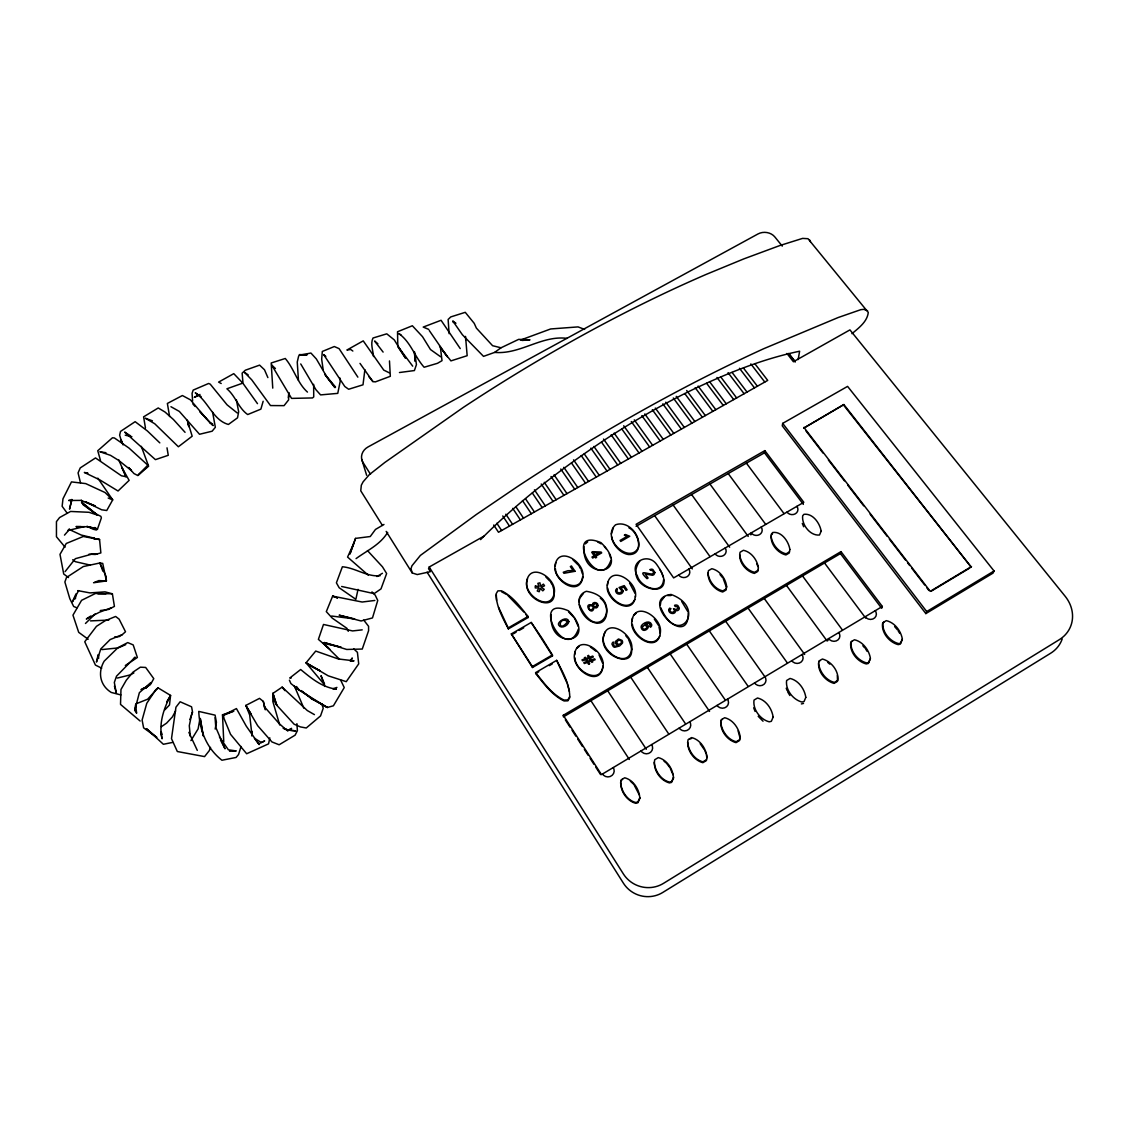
<?xml version="1.0" encoding="UTF-8"?>
<svg xmlns="http://www.w3.org/2000/svg" width="1129" height="1129" viewBox="0 0 1129 1129"><rect width="100%" height="100%" fill="white"/><g stroke="black" fill="none" stroke-linecap="round" stroke-linejoin="round"><path stroke-width="1.5" d="M251.809 735.953L251.823 731.183L251.965 733.906M298.451 380.346L297.252 362.014L298.578 356.383L299.425 354.605L307.074 354.704M314.426 714.629L307.286 710.536L282.137 687.138L272.922 693.389L272.837 701.462L279.71 724.987M75.403 598.793L75.968 593.953L72.482 601.729L78.607 590.65M241.07 746.467L238.544 754.539L236.088 757.46L221.919 760.24C206.635 748.329 199.621 730.378 198.746 711.411L215.089 715.151L216.429 722.278L215.173 729.052M364.879 369.705L363.002 384.806L348.649 389.251L344.797 386.513L323.628 354.548L325.829 356.425M901.93 640.087L900.293 644.151L898.204 644.631C889.426 642.443 881.509 632.946 882.511 623.73L883.795 622.178M288.417 397.775L289.151 392.751M870.036 659.364L868.37 663.443L866.268 663.937C857.447 661.721 849.615 652.082 850.701 642.838L852.014 641.272M663.612 579.629C662.3 596.183 640.143 587.235 637.335 575.804C628.726 561.903 648.229 552.109 656.739 564.528C685.289 604.707 619.256 590.086 639.833 560.915M660.352 604.918L660.874 601.432L664.586 596.564M635.387 596.013C633.496 617.93 603.775 599.809 607.374 584.286C611.015 563.865 638.661 582.254 635.373 597.086M631.972 621.472L632.522 617.944M750.87 534.892L751.194 532.902L803.806 502.306L764.855 450.626L636.093 524.293L673.646 577.907L751.194 532.902A6.026 5.405 8.2 0 0 759.549 534.596A6.026 5.405 8.2 0 0 761.158 527.102M803.354 504.367L764.502 452.785L764.855 450.626M602.914 666.11C600.543 685.247 575.183 671.543 574.929 657.882M610.902 560.337C598.568 595.181 561.988 526.227 601.009 542.668C632.833 573.532 581.463 583.072 583.947 546.605M607.416 585.372L607.981 581.915M611.325 534.017L613.329 527.906M578.358 629.107C565.587 665.08 528.88 593.727 568.452 610.803C600.557 642.796 548.285 652.336 551.15 614.712M574.661 654.891L575.268 651.32M582.691 576.538C580.278 594.785 555.807 581.985 555.426 568.79M579.064 601.729L579.657 598.257L583.453 593.417M782.693 423.375L782.256 425.816L925.851 613.597L992.998 573.123L994.056 570.992L847.583 386.386L782.693 423.375L926.711 611.565L925.851 613.597M555.214 566.081L555.821 562.665M199.635 720.429L198.111 728.882L190.914 740.61M798.132 359.558L799.628 351.218C762.922 358.895 727.937 372.951 694.137 388.955A302.219 103.035 -34.8 0 0 603.535 440.635C559.73 469.862 517.717 502.179 480.573 539.606M527.525 578.838C519.679 600.007 562.341 616.575 552.843 586.092M673.561 777.26L671.642 781.564L669.469 782.072C660.86 779.956 655.06 770.853 654.199 762.371M639.847 797.624L637.899 801.971L635.712 802.479C627.061 800.334 621.345 791.104 620.569 782.58M843.871 404.549L803.777 428.089L843.871 404.549L971.236 567.153L843.702 405.255M192.043 712.399L189.291 725.721L190.321 736.334M269.817 737.844L268.575 743.842L246.658 753.749L230.542 734.316L222.512 714.798L233.562 711.101M358.034 589.38L355.861 599.33L339.18 587.757L336.4 582.832L342.383 566.772C355.55 567.887 366.756 576.99 380.064 575.748M98.152 654.651L96.459 662.06L100.82 648.907L110.162 639.564L122.299 634.611L125.502 631.746L119.124 619.158L115.624 616.462L105.195 620.724L96.459 626.327L84.746 641.738L95.429 665.08L101.709 668.185M71.833 499.441L69.518 509.137L71.804 499.949L68.671 500.486L81.048 500.401L95.189 505.975L85.197 501.713L101.666 509.8L106.747 510.506L112.702 499.879L97.842 478.174M840.442 553.591L840.992 551.629L882.328 606.456L881.664 608.305L840.442 553.591L563.427 716.887L563.272 715.292L840.992 551.629M263.156 401.261L260.884 409.135L247.688 414.555C238.388 408.021 235.524 396.011 226.901 388.785L242.82 383.126L257.483 403.66M355.536 538.392L350.032 553.76L355.536 538.392L370.256 536.529L375.477 529.445L383.973 524.449M172.765 742.388L163.38 744.279L146.403 728.657L156.818 737.449L143.623 727.852L142.099 720.062L146.77 703.311L155.731 689.777L158.046 687.857L170.578 695.422C163.691 708.758 158.497 723.717 162.096 738.803L160.755 732.072M210.516 747.384L209.288 750.63L204.575 756.599L177.324 751.519L171.495 738.662L175.941 707.206L180.146 701.772L191.577 706.81L192.579 712.286L189.855 719.568M353.913 543.063L347.577 557.077L368.294 575.197M659.83 635.98C652.76 650.233 633.679 635.881 632.381 624.365M634.837 599.499C627.823 613.442 609.039 599.541 607.755 588.138M605.483 631.69C591.37 656.175 644.814 674.93 628.514 639.466M350.738 660.931L352.304 657.995L350.089 660.86M175.616 710.917L172.398 716.901L166.598 723.124L161.447 726.653M569.665 696.734L567.831 699.952L563.992 700.065C551.855 694.293 543.839 682.805 535.612 672.63L556.668 660.352C562.609 672.023 569.849 684.103 569.75 697.609L567.915 700.827L564.077 700.954C551.954 695.168 543.952 683.708 535.739 673.533L535.612 672.63M65.101 571.613L75.347 558.686L92.126 554.071L97.404 553.704M133.518 659.096L135.113 657.149L116.513 676.186L114.325 682.481L116.386 693.347L114.438 686.065M818.652 662.088L819.979 660.521M739.735 739.608L736.207 741.739C727.669 739.693 721.727 730.83 720.711 722.405M706.528 759.69L702.972 761.835C694.391 759.746 688.521 750.757 687.589 742.303M721.022 720.754L722.391 719.145M621.105 780.788L622.531 779.123M789.481 551.855L786.137 553.803C778.163 552.081 772.18 544.164 771.079 536.303M757.968 570.314L754.595 572.29C746.594 570.54 740.666 562.51 739.636 554.621M771.276 535.104L772.561 533.636M726.215 588.915L722.814 590.904C714.784 589.126 708.913 580.998 707.968 573.066M64.48 535.104L69.673 529.205L67.867 530.489L84.379 526.622M158.046 687.857L147.631 699.204L135.762 703.931M387.67 532.394C380.134 544.771 367.362 550.317 356.058 558.615M164.848 709.845L169.491 704.99L170.578 695.422L166.683 701.885L167.473 701.518M100.509 460.547L97.757 450.739L112.463 437.77L114.41 437.967L128.988 448.058L147.984 465.331L137.879 475.577L133.942 473.545L128.551 467.505L131.43 470.61L118.785 460.477L110.529 455.354L99.888 451.741L105.943 452.701M147.984 465.331L138.288 474.984L148.619 466.206L141.294 446.336M85.465 623.476L95.386 613.71M633.99 615.079L636.29 613.061M576.792 648.399L579.121 646.352M585.415 543.853L587.687 541.892M150.834 682.551L139.375 692.67L134.69 710.635L135.607 704.651L136.623 713.246L135.028 710.212M851.958 333.69C858.633 328.031 867.241 321.793 868.286 312.451L808.011 238.713L802.606 238.388L780.04 245.473L743.842 258.88L706.077 274.446A593.769 198.859 -33.8 0 0 463.497 407.287L384.876 462.424L369.324 474.646L363.101 481.843L361.322 485.216L360.758 490.819L382.449 525.465M453.11 322.118L455.89 323.317L452.771 320.961L462.382 334.734L483.522 356.369L494.629 352.403L501.008 347.788L518.677 339.363L529.995 339.829L522.021 340.45M90.645 616.109L86.312 619.002L99.479 612.214L111.418 607.769M287.542 731.042L291.607 728.374L288.403 730.153L283.365 728.29L288.403 730.153L295.713 730.872L286.23 729.842L279.046 723.449L264.327 706.683L265.047 708.617L263.311 701.419L259.515 698.371L245.826 705.427L249.678 714.996L251.739 733.285M122.299 634.611L119.166 636.615L114.706 636.911M926.711 611.565L994.056 570.992M882.328 606.456L601.461 774.621L563.272 715.292M828.065 640.411L827.091 640.99L786.461 585.415M971.519 566.546L930.254 591.328L803.919 427.411M931.481 591.017L969.769 568.028M376.973 576.51L382.435 573.292M532.493 667.493L532.366 666.576L552.391 654.919L542.103 638.407L531.223 622.446L511.324 633.905L532.493 667.493L552.49 655.85L552.391 654.919M535.739 673.533L538.745 671.783M549.258 665.658L552.264 663.908M125.333 665.489L137.371 657.487L133.194 644.913L127.732 642.584L117.952 647.679L104.164 661.171C97.574 672.432 99.931 685.374 111.221 692.43L120.859 694.942M513.018 633.99L516.08 632.226M519.128 630.462L523.715 627.823M508.36 628.881L508.191 627.922L528.062 616.476C520.314 606.965 512.792 596.225 501.417 590.792L497.847 590.876L496.125 593.812C496.125 606.485 502.8 617.888 508.36 628.881L528.203 617.464L528.062 616.476M636.079 526.297L764.502 452.785M428.512 568.607L430.361 571.542L429.175 567.026L484.2 536.021M199.974 394.444L194.301 397.337L198.789 395.221M133.885 672.94L129.821 675.015L117.303 678.063M259.98 743.178L264.666 740.949L261.293 742.515L254.406 738.211L259.176 744.59L246.277 726.159L236.427 708.575L222.879 715.504L233.647 711.256M143.609 688.521L149.959 684.569L145.697 687.97L140.927 689.621M125.728 644.645L118.122 647.919L101.949 649.584M94.497 582.381L98.844 580.602L106.408 580.927L105.957 576.115L99.888 562.976L83.278 566.56L66.498 577.483L64.875 581.999L69.829 598.723L73.681 606.499L76.871 607.797M142.113 688.859L146.756 687.138L145.697 687.97L150.82 683.976L153.77 678.642L145.669 667.451L140.349 667.183L132.982 672.15L126.307 680.208L120.972 689.494L120.521 704.397L140.123 721.022M520.427 340.111L550.656 328.962L578.048 326.902L584.624 329.4M429.951 571.768L417.25 574.562L412.212 572.939L386.174 531.392M336.936 687.42L332.872 688.775L336.386 689.156C322.005 687.321 311.35 678.303 300.667 669.525L289.772 678.021L291.324 677.908M801.378 703.931L803.509 703.438M689.367 738.987L691.512 738.493M399.454 372.528L414.399 370.552L416.432 364.625L414.865 353.222M100.298 610.549L108.525 609.448L114.424 606.386L112.378 593.783L105.039 591.864L89.953 592.908L77.788 590.622M374.828 600.459L362.155 602.025L332.632 596.14L326.309 611.622L332.251 618.127L346.899 628.317L348.282 631.294M494.629 352.403C520.328 354.675 541.666 335.031 567.111 338.375M362.197 629.855L352.601 630.928L323.487 624.464L318.392 639.367L329.753 649.175M350.95 661.058L354.054 660.832L338.291 658.969L315.725 651.066L306.044 662.822L324.122 684.329M93.552 582.747L106.408 580.927L102.725 563.413L99.888 562.976L102.852 571.133M229.568 751.237L236.215 750.926L228.383 749.811L219.421 736.912M90.489 620.894L108.793 620.075M306.82 354.859L300.187 355.085L310.927 353.038L316.36 358.98L327.283 377.665L335.017 387.656L324.785 374.263L335.553 387.064M307.455 392.088C297.435 383.154 294.062 368.746 285.27 358.486L271.2 362.988L272.752 388.122M85.79 473.178L87.879 473.15L84.35 472.458L99.818 479.896L118.037 491.002L129.129 480.361L121.678 467.208L126.053 476.734L121.396 475.761L95.513 457.937L80.244 467.914L78.07 472.91L80.498 482.859M97.898 593.812L105.943 593.783M81.02 526.622L75.982 526.608L89.403 526.777L97.433 529.205L101.37 517.929L100.876 516.348L95.443 513.667L81.5 502.659M667.535 595.533L670.951 595.533M68.502 577.554L63.718 573.998L59.992 554.353L66.272 543.472L83.278 536.473L99.564 539.535L92.056 538.138L99.564 539.535L100.862 552.928L95.217 554.48L89.064 554.141M359.996 363.383L372.909 381.588L375.378 381.884L390.324 376.296L389.477 360.941M331.672 616.039L354.647 618.932L339.137 615.178L361.068 620.978L372.485 617.93L377.749 600.445L375.223 595.166L371.963 591.906M94.427 538.208L81.26 535.047L68.841 529.289M90.376 565.135L75.431 561.692L72.693 559.758M112.378 593.783L95.471 593.459L81.57 600.332L72.962 615.164L78.705 632.339L88.161 639.254M339.589 659.35L323.219 643.191L341.127 647.242L324.192 642.528L346.716 649.457L362.268 649.048L368.59 630.688L368.576 626.313L363.75 620.103M125.234 435.187L131.881 436.697M501.008 347.788L492.583 345.7L476.382 328.102L474.222 323.346L465.261 312.324L450.753 316.924L448.128 319.465L449.116 333.676M86.989 526.495L92.917 528.076M341.65 586.473L374.094 593.628L380.995 588.901L386.64 573.546L382.463 566.8L367.475 550.599M81.373 500.218L83.179 504.804L97.433 515.078L89.008 512.298L70.577 511.451L59.569 517.562L56.45 521.626L56.45 536.755L65.087 547.17M337.317 597.848L332.632 596.14L337.5 597.89M152.429 420.821L145.359 418.238L154.744 423.756L178.382 446.759L192.17 436.189L187.894 422.232M108.201 498.058L112.702 499.879L105.039 492.526L85.719 483.607L71.48 481.9L62.984 498.778L62.137 506.3L66.837 512.693M428.794 329.428L423.22 327.071L441.058 320.283L460.237 348.579M170.945 406.708L179.356 411.436L199.523 434.27L212.125 431.207L215.343 427.298L212.605 412.184M199.833 411.436L209.994 422.796L212.619 423.939M86.989 526.354L93.255 529.261L96.374 530.009L97.433 529.205L94.808 527.497M389.223 372.782L383.747 370.1L363.228 340.873L346.899 350.032L350.724 349.468L352.841 351.048M310.179 665.856L320.043 670.767L306.044 662.822L328.229 675.834L346.264 681.662L358.712 663.852L357.413 652.322L353.829 648.949M221.213 383.507L218.589 382.11L233.774 373.657L242.82 383.126M501.586 591.794L506.766 594.574M597.509 541.864L601.051 543.811M590.425 647.058L596.211 651.348M130.428 435.78L124.67 432.097L155.435 459.644L168.263 455.297L167.007 447.832M201.131 396.646L195.246 392.85C208.272 401.204 212.958 420.186 228.411 424.462L237.527 417.815L238.656 411.789L236.342 399.638M248.154 374.842L244.527 372.415L251.739 379.838L270.48 405.565L284.056 405.65L288.629 399.864L288.516 394.67M401.19 335.172L398.735 333.507C410.815 342.016 414.583 356.665 424.137 367.25L437.502 363.298L442.003 360.659L440.338 346.716M867.608 310.771L863.784 309.346L860.806 309.671L838.198 317.517L763.769 348.692A604.565 178.594 -33.7 0 0 517.068 486.853L476.212 514.584L420.397 555.412L411.93 565.812L410.998 568.706L412.212 572.939M97.433 515.078L82.417 502.701M440.522 356.708L430.474 349.538L422.514 336.668L412.353 325.759L397.521 331.757L397.803 345.897M282.137 687.138L284.931 690.623M237.161 412.904L227.07 404.831L210.234 384.156L208.611 383.479L193.172 390.098L192.071 393.372L192.607 401.134M628.938 527.864C639.324 532.662 644.433 555.426 628.401 554.522C616.166 552.645 604.932 534.313 615.545 524.802C628.133 520.13 641.286 535.471 638.393 547.621C631.492 561.184 613.019 547.819 611.664 536.628M377.876 343.78L374.588 341.014L383.112 352.093M572.996 559.857L578.119 564.909M508.05 595.66L523.814 611.96M545.843 576.947L549.851 581.11M568.55 611.847L574.675 618.212L578.09 626.2M827.783 662.413L829.815 664.162M323.219 643.191L328.454 647.848M209.994 422.796L213.127 425.591L199.706 411.408M763.035 721.205L758.18 716.266M663.908 760.988L665.898 762.823M630.363 781.155L633.327 783.949M275.42 368.534L271.637 364.963L291.578 398.396L312.493 397.944L313.721 396.956L313.65 384.297M159.81 442.878L147.419 430.996L135.141 421.681L120.521 431.419L119.646 435.145L121.833 442.596M865.139 616.759L866.239 617.902A6.252 5.631 17.4 0 0 875.991 612.059L875.229 610.718M828.587 638.633L829.688 639.79A6.266 5.701 16.7 0 0 839.524 633.905L838.776 632.536M791.725 660.705L792.826 661.876A6.28 5.758 15.9 0 0 802.747 655.935L801.999 654.552M192.89 404.027L195.162 406.482M754.553 682.96L755.626 684.146A6.28 5.828 14.8 0 0 765.645 678.148L764.912 676.765M185.057 432.322L173.471 419.551L165.074 412.071L158.229 407.964L143.609 416.841L145.458 428.046M717.042 705.427L718.115 706.627A6.294 5.899 13.3 0 0 728.205 700.573L727.485 699.161M206.551 418.915L190.462 399.864L182.39 395.531L167.374 403.448L169.59 416.516M679.192 728.078L680.265 729.292A6.308 5.97 11.1 0 0 690.454 723.195L689.734 721.77M894.662 626.609L897.484 629.841M641.018 750.94L642.076 752.168A6.308 6.04 7.9 0 0 652.35 746.015L651.659 744.575M862.866 645.76L864.729 647.919M296.193 686.644L299.27 690.242L327.354 707.46L333.394 705.808L344.246 687.575L340.521 679.827M602.491 774.014L603.535 775.242A6.322 6.097 3.1 0 0 613.908 769.032L613.23 767.579M720.02 574.562L722.616 577.681M681.676 601.418L687.787 611.523M604.34 546.563L606.202 548.821M629.559 583.044L634.964 593.205M654.34 619.129L658.503 625.41M368.717 376.465L372.909 381.588M600.332 598.243C610.958 605.37 608.305 628.782 592.598 621.952C581.336 618.029 571.881 596.535 586.332 591.3C626.2 597.523 598.709 648.794 579.346 604.551M625.847 635.782L627.78 638.153M592.471 606.231L592.951 606.936A2.117 1.962 -3 0 1 592.4 609.138L591.638 609.589A2.018 1.863 -3 0 1 590.396 609.674A2.06 1.905 -3 0 1 589.324 609.081L588.759 607.176L590.171 605.751A2.046 1.891 -3 0 1 592.457 606.231M782.27 246.122L774.847 236.949A12.193 10.147 3.1 0 0 757.954 233.971L368.04 446.943A12.687 11.163 -15 0 0 363.03 462.481L370.481 474.265M526.015 614.712L528.203 617.464M700.178 743.701L704.313 749.614M788.79 353.476L795.253 361.717M788.621 353.575L795.07 361.816M786.927 353.462L793.419 361.746L849.939 329.894L1065.141 596.253A35.239 30.681 23 0 1 1059.256 639.706L663.527 883.344A29.072 28.423 23 0 1 623.349 873.888L429.175 567.026M296.362 686.545L299.27 690.242L290.887 683.539L289.405 680.166M666.886 763.74L669.568 767.184M754.821 363.665L767.72 380.402L498.496 532.267L493.726 525.013M805.923 430.855L823.041 453.068M828.39 460.011L844.436 480.841M847.639 485.004L863.685 505.834M870.106 514.161L887.225 536.374M889.356 539.154L905.402 559.97M907.547 562.75L909.692 565.53M911.823 568.296L924.665 584.963M926.796 587.743L928.941 590.509M750.841 363.905L764.799 382.054M743.461 368.04L757.39 386.231M739.467 368.28L754.454 387.882M634.216 785.107L639.395 795.042M732.072 372.429L747.031 392.073M728.078 372.669L744.096 393.725M720.951 377.213L736.644 397.93M716.971 377.467L733.695 399.595M709.548 381.63L726.243 403.801M706.613 383.281L723.28 405.466M698.117 386.062L715.8 409.686M398.368 347.026L412.706 366.163M695.182 387.713L712.836 411.365M824.523 562.976L865.562 617.944M746.396 463.158L784.006 513.596M686.686 390.507L705.343 415.585M684.767 393.555L702.379 417.264M676.243 396.35L694.857 421.498M673.293 398.001L691.879 423.177M728.205 473.559L765.631 524.279M802.521 575.945L842.29 629.841M665.8 402.192L684.343 427.439M662.822 403.857L681.366 429.119M655.314 408.063L673.801 433.381M709.929 484.016L748.202 536.416M429.288 330.557L447.169 356.524M652.336 409.728L670.809 435.06M439.548 346.081L447.225 356.623M644.8 413.948L663.245 439.336M641.822 415.627L660.239 441.03M691.583 494.516L729.659 547.184M764.262 598.497L804.652 654.425M634.272 419.847L652.647 445.306M631.28 421.526L649.641 446.999M623.716 425.76L642.034 451.304M621.74 428.865L639.028 452.997M748.047 608.051L787.266 662.836M673.166 505.072L710 556.583M614.148 433.113L631.393 457.301M611.142 434.792L628.373 459.009M603.535 439.054L620.724 463.313M654.651 515.657L692.317 568.889M601.531 442.173L617.704 465.021M725.665 621.246L764.629 676.398M593.91 446.449L610.027 469.354M590.876 448.142L606.993 471.061M709.308 630.899L748.09 686.291M584.243 453.858L599.316 475.394M248.634 710.734L251.259 714.474M581.209 455.566L596.267 477.115M573.546 459.856L588.562 481.462M571.5 463.003L585.514 483.184M686.7 644.222L725.241 699.966M563.823 467.321L577.794 487.545M560.774 469.029L574.732 489.266M554.057 474.801L566.984 493.627M551.008 476.509L563.921 495.363M670.189 653.945L709.534 711.397M544.263 482.309L556.16 499.738M541.2 484.016L553.083 501.474M534.44 489.831L545.307 505.863M532.352 493.02L542.216 507.598M647.383 667.394L685.486 723.774M525.564 498.849L534.426 512.001M398.085 347.069L405.523 358.119L394.303 339.914L386.767 333.831L372.993 338.023C370.213 343.851 373.078 350.427 373.501 356.51M357.865 377.157L339.081 348.635L334.311 346.532L322.315 351.458L321.68 359.248L323.148 369.55M532.366 666.576L511.324 633.905M522.487 500.57L531.336 513.737M630.73 677.217L668.636 733.85M515.798 506.639L523.517 518.155M512.721 508.375L520.413 519.904M443.076 350.921L450.923 360.885L467.166 355.691L465.741 338.94M505.848 514.217L512.58 524.322M502.758 515.953L509.475 526.072M607.712 690.779L646.324 749.247M496.831 523.263L501.615 530.503M590.904 700.686L629.319 759.436M898.247 631.026L899.771 633.397M565.333 719.836L570.103 727.245M572.008 730.209L575.818 736.122M577.723 739.086L582.479 746.481M584.385 749.444L588.195 755.357M590.1 758.321L593.91 764.248M595.816 767.198L600.586 774.607M865.661 649.006L867.171 651.405M427.115 572.22L623.406 883.174A28.479 27.872 25.4 0 0 662.737 892.474L1050.563 653.296A34.519 30.173 23.4 0 0 1062.177 639.014M552.49 655.85L531.223 622.446M223.81 716.887L222.512 714.798L223.754 741.739M251.231 714.248L245.826 705.427L257.68 725.707L271.934 741.936L279.145 744.773L295.106 735.162L297.393 730.689L296.899 723.675M723.308 578.824L726.511 587.602M787.661 691.851L789.863 695.506M273.02 694.18L274.192 700.799L276.76 705.23L294.133 724.211L300.399 726.907L306.269 727.993L320.551 715.913L323.219 708.222L321.765 703.833M659.576 569.072L661.763 572.897M670.273 768.454L673.039 774.734M579.05 566.038L580.447 568.579M599.076 654.933L602.576 663.076M550.769 582.254L552.152 584.808M294.359 685.938L303.828 708.165M508.191 627.922L498.581 607.331M220.465 739.947L225.024 748.795L215.808 727.415L215.06 717.748M294.598 686.347L296.137 689.339M300.737 363.947L315.993 389.787L320.58 394.896L337.754 393.372L340.252 381.15L339.857 377.919M188.882 732.382L197.293 750.39M809.634 239.912L810.453 241.747M118.63 459.644L126.053 476.734M267.883 377.594L264.496 369.776L259.599 365.133L245.332 370.213L242.128 373.149L242.904 381.955M802.296 523.447L803.679 526.763M567.04 683.031L556.668 660.352M324.587 684.245L321.017 675.664L324.785 686.446M122.412 443.274L121.198 440.282L123.033 444.882M756.797 563.752L757.7 566.01M786.221 688.238L787.181 690.638M753.692 707.812L755.089 711.453M738.112 730.9L740.017 737.914M705.018 750.87L705.95 753.353M161.122 731.592L162.153 734.471M662.215 574.224L663.132 576.877M660.832 607.755C677.964 648.526 708.165 607.924 671.007 594.447C637.546 598.638 688.986 650.967 688.253 612.878M658.955 626.778L660.324 633.454M609.265 553.732L610.563 557.655M272.922 693.389L276.76 705.23L272.922 693.389L274.192 700.799M581.139 569.849L582.423 573.814M361.703 459.235L366.643 475.281M567.435 684.442L569.439 691.527M265.259 709.788L263.311 701.419M187.696 422.147L188.825 426.677L187.273 420.228M837.337 675.551L837.52 681.309L834.077 683.384C825.017 681.055 816.704 670.64 818.948 661.086L822.378 659.026C831.254 661.255 838.988 671.049 837.845 680.321L834.402 682.396C825.948 680.434 819.809 671.924 818.553 663.598M706.401 754.595L706.881 757.94M414.484 353.208L415.204 361.336L414.442 351.585M496.308 594.814L496.548 600.416M465.543 336.4L465.698 339.914M98.533 654.919L98.618 658.447M725.143 548.017A6.04 5.462 6.6 0 1 723.463 555.567A6.04 5.462 6.6 0 1 715.094 553.845M796.876 506.371A6.012 5.349 9.5 0 1 795.338 513.794A6.012 5.349 9.5 0 1 786.984 512.114M688.831 569.087A6.054 5.532 4.7 0 1 687.053 576.721A6.054 5.532 4.7 0 1 678.684 574.986M593.417 604.819C592.894 607.783 598.088 607.021 596.535 604.382A1.722 1.595 -2.6 0 0 594.814 603.606L593.417 604.819M650.445 624.605L649.725 626.256L650.516 627.244L651.292 626.426A2.752 2.554 2.6 0 0 651.616 624.492C649.937 619.892 643.77 622.545 641.653 625.41A3.443 3.204 2.2 0 0 641.173 627.526C643.036 634.992 653.366 625.466 645.294 624.097L648.498 623.095L650.445 624.605M668.862 609.688C667.945 614.162 676.44 615.15 675.396 610.239L676.088 610.549A2.286 2.117 4.5 0 0 678.049 610.337L678.6 609.9A2.738 2.526 4.5 0 0 679.249 607.924L677.894 605.638A2.992 2.752 4.4 0 0 675.777 605.031L674.563 605.313L675.086 606.456C681.323 606.654 676.426 611.085 673.448 608.7C676.469 610.676 671.995 614.091 670.358 611.424A1.919 1.778 4.2 0 1 670.344 609.434L670.993 608.714L669.652 608.178A3.189 2.95 4.2 0 0 668.862 609.688M568.875 621.585C568.367 625.508 560.958 629.502 558.672 625.057A2.851 2.653 -5.7 0 1 558.672 623.194C560.309 619.877 567.647 616.321 568.875 621.585M535.4 585.993L535.231 587.941L538.886 587.87L537.235 590.975L539.196 591.737L540.255 588.421L542.823 590.848L544.249 589.31L541.271 587.32L544.531 585.796L543.444 584.145L540.495 586.163L539.972 582.846L537.856 583.34L538.999 586.53L535.4 585.993M654.919 572.544L654.044 574.492A3.204 2.935 1.7 0 1 652.364 575.254L645.252 573.969L648.074 578.034L647.016 578.655C633.369 565.516 657.713 579.812 652.76 570.709A1.835 1.693 1.7 0 0 651.235 570.413L649.796 569.623L651.094 569.228A2.808 2.583 1.7 0 1 652.844 569.51L654.919 572.544M567.704 621.529C557.825 634.569 557.754 615.249 567.704 621.529M598.003 605.469L597.523 606.965A2.724 2.512 -2.6 0 1 596.07 607.938L594.037 607.501C592.16 617.676 582.141 601.955 592.457 605.13C591.892 601.192 598.271 601.926 598.003 605.469M902.353 639.056L900.716 643.107L898.613 643.601C889.835 641.413 881.904 631.901 882.906 622.672L886.279 620.64C894.676 622.545 900.914 630.815 902.353 639.056M623.166 591.003C622.912 594.856 616.547 595.322 615.757 591.469A3.119 2.879 -0.7 0 1 615.869 589.804L616.998 588.449L617.21 590.1A1.933 1.792 -0.7 0 0 617.21 592.076L619.158 593.021L621.402 591.935A2.103 1.933 -0.6 0 0 621.867 590.777L619.031 587.517L624.238 585.626L627.089 589.775L626.016 590.396L623.744 587.066L620.992 588.026L623.166 591.003M870.417 658.348L868.737 662.441L866.635 662.921C857.814 660.719 849.954 651.052 851.054 641.808L854.455 639.762C862.881 641.681 869.062 650.078 870.417 658.348M660.366 632.423C658.405 654.693 628.359 636.093 631.972 620.428C635.302 600.021 662.723 617.746 660.366 632.423M631.732 649.203C628.458 669.92 600.713 651.983 603.366 637.095C606.767 616.561 634.258 634.413 631.732 649.203M616.716 641.949C615.997 645.915 622.982 644.32 621.19 641.074A1.948 1.821 0.1 0 0 620.202 640.326L618.297 640.383L616.716 641.949M642.415 626.708L642.641 628.317A1.821 1.693 2.2 0 0 643.572 629.008A2.258 2.089 2.2 0 0 644.913 629.079L646.649 628.063A2.103 1.962 2.3 0 0 647.129 626.934L644.984 624.887L642.415 626.708M805.81 697.369L804.06 701.532L801.929 702.026C793.024 699.754 785.332 689.805 786.603 680.519L790.06 678.444C798.542 680.42 804.61 689.043 805.81 697.369M602.957 667.084C599.316 688.337 571.133 669.13 574.562 653.889C578.316 632.79 606.358 651.927 602.957 667.084M821.164 531.166L819.499 535.005C810.199 536.077 801.505 524.632 802.677 515.784L803.961 514.316C812.838 513.116 819.866 523.235 821.164 531.166M615.432 641.54L615.813 643.826L618.184 645.308A6.661 6.21 -0.4 0 1 615.968 646.141L614.811 646.141A2.046 1.905 -0.3 0 1 613.499 645.266L613.993 642.98L613.216 642.02L612.426 642.853A2.681 2.512 -0.3 0 0 612.017 644.278L613.287 646.592A3.331 3.119 -0.2 0 0 614.74 647.284L619.567 645.957L622.418 643.163A3.486 3.26 0.1 0 0 622.037 640.397L618.509 638.972L615.432 641.54M773.125 717.113L771.333 721.318L769.202 721.812C760.254 719.498 752.648 709.407 754.017 700.093L757.503 698.004C766.012 700.008 771.996 708.744 773.125 717.113M582.776 577.639C579.092 597.947 551.785 579.798 555.101 564.98C558.883 544.827 586.05 562.891 582.776 577.639M789.891 549.484L789.242 552.998L785.897 554.946C777.232 552.885 769.301 543.049 771.488 533.946L772.786 532.465C781.705 531.265 788.677 541.525 789.891 549.484M740.187 737.011L739.551 740.511L736.037 742.642C726.794 740.201 719.074 729.433 721.177 719.822L724.677 717.719C733.215 719.752 739.142 728.614 740.187 737.011M554.297 592.852C550.91 612.849 523.941 595.83 526.735 581.181C530.263 561.367 556.978 578.302 554.297 592.852M758.392 567.915L757.771 571.429L754.398 573.405C745.676 571.316 737.929 561.367 740.074 552.25L743.432 550.289C751.42 552.025 757.333 560.04 758.392 567.915M707.008 757.065L706.401 760.565L702.859 762.696C693.545 760.226 686.023 749.331 688.069 739.707L691.611 737.59C700.178 739.65 706.034 748.626 707.008 757.065M726.653 586.501L726.06 590.015L722.673 591.991C713.881 589.874 706.317 579.812 708.419 570.681L711.806 568.706C719.822 570.47 725.665 578.598 726.653 586.501M673.477 778.107L671.572 782.411L669.412 782.919C660.028 780.407 652.717 769.385 654.721 759.746L658.278 757.601C667.084 759.803 673.194 769.315 673.477 778.107M639.818 798.443L637.871 802.79L635.698 803.298C626.256 800.729 619.158 789.608 621.105 779.941L624.69 777.782C633.552 780.012 639.48 789.637 639.818 798.443M589.55 663.725L588.618 664.275L587.405 662.455L584.37 663.513L583.792 662.624L586.812 661.552L585.584 659.703L582.55 660.761L581.971 659.872L585.005 658.814L584.342 657.812L585.288 657.261L586.064 658.433L588.646 657.53L587.574 655.921L588.519 655.37L589.705 657.149L592.753 656.076L593.346 656.965L590.298 658.038L591.525 659.9L594.574 658.828L595.166 659.717L592.118 660.79L592.796 661.82L591.85 662.37L591.06 661.171L588.463 662.074L589.55 663.725M575.028 571.288L563.95 573.292L563.258 572.248L567.887 570.724L573.08 570.597L570.357 566.56L571.429 565.939L575.028 571.288M592.739 551.672L591.723 552.25L594.15 555.807L591.991 557.049L592.669 558.065L594.828 556.823L595.59 557.924L596.606 557.345L595.844 556.23L601.686 552.871L601.122 552.053L592.739 551.672M625.424 534.567L624.351 535.174L627.061 536.402L620.061 540.438L620.752 541.44L629.742 536.261L625.424 534.567M599.217 552.885L595.166 555.228L593.402 552.66L599.217 552.885M589.239 658.419L586.643 659.322L587.87 661.185L590.467 660.282L589.239 658.419M327.354 707.46L310.87 698.244L300.921 690.539L314.285 700.149L310.87 698.244L327.354 707.46M203.206 735.713L200.285 718.51L203.206 735.713"/></g></svg>
